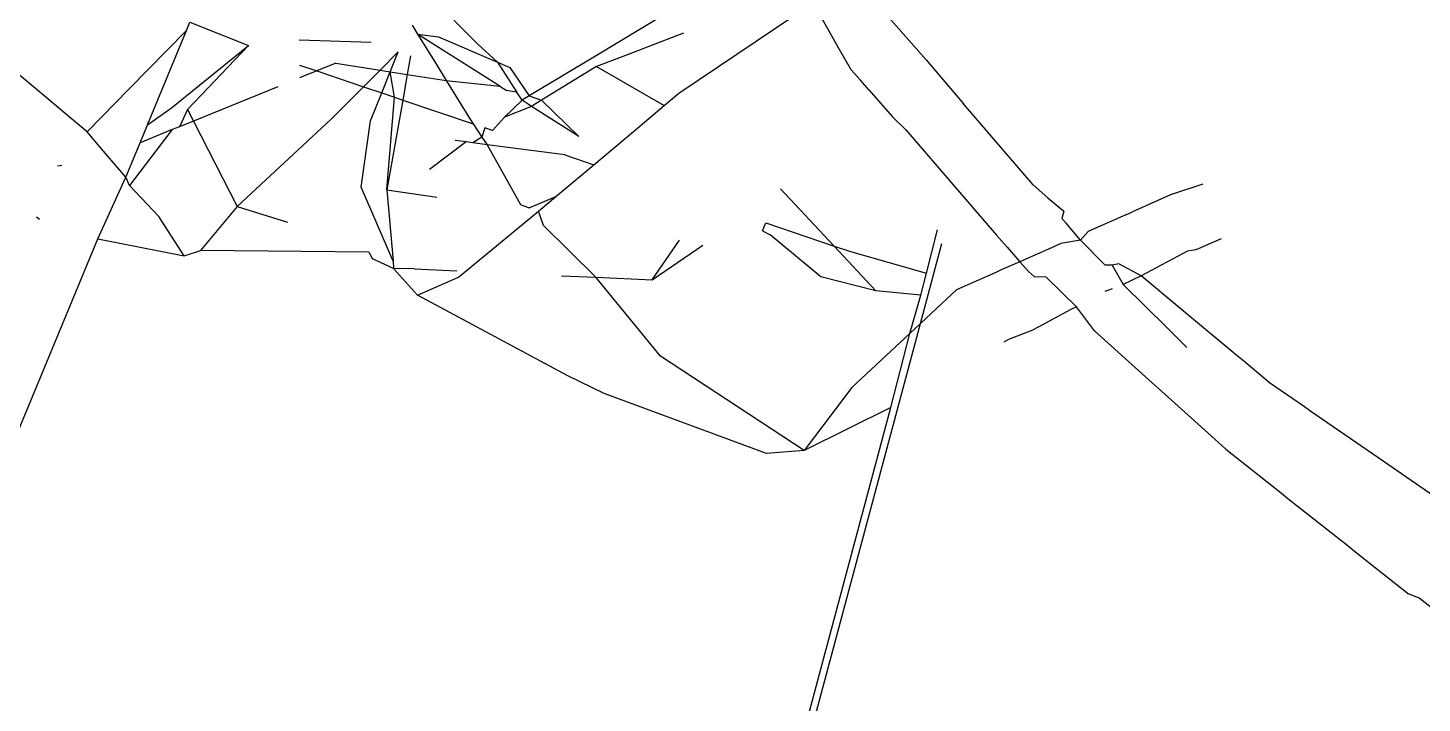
# Model space of a CAD drawing. Header units: inches. Extents: x 3324238 to 135265466, y -1036581 to 20094598.
# Drawn here: x 3354733.3142 to 3354733.6695, y -519089.5497 to -519089.3776 of the extents above; entities that cross this region are included whole.
import ezdxf

# ---------------------------------------------------------------- set-up
doc = ezdxf.new("R2010")
doc.units = ezdxf.units.IN
doc.header["$MEASUREMENT"] = 0

msp = doc.modelspace()

# ---------------------------------------------------------------- linework, layer by layer
for p, q in [((3354733.42884, -519089.38178, 0.00267), (3354733.40244, -519089.35507, 0.00267)), ((3354733.54308, -519089.38577, 0.00267), (3354733.52761, -519089.36817, 0.00267)), ((3354733.48009, -519089.39427, 0.00267), (3354733.51429, -519089.37122, 0.00267)), ((3354733.52113, -519089.38329, 0.00267), (3354733.51429, -519089.37122, 0.00267)), ((3354733.47656, -519089.37413, 0.00267), (3354733.45882, -519089.38481, 0.00267)), ((3354733.34008, -519089.39319, 0.00267), (3354733.35464, -519089.3783, 0.00267)), ((3354733.3447, -519089.40232, 0.00267), (3354733.35464, -519089.3783, 0.00267)), ((3354733.35464, -519089.3783, 0.00267), (3354733.35551, -519089.37621, 0.00267)), ((3354733.35551, -519089.37621, 0.00267), (3354733.37042, -519089.38209, 0.00267)), ((3354733.41211, -519089.37696, 0.00267), (3354733.41351, -519089.37921, 0.00267)), ((3354733.48131, -519089.37901, 0.00267), (3354733.46429, -519089.38548, 0.00267)), ((3354733.3508, -519089.39798, 0.00267), (3354733.37042, -519089.38209, 0.00267)), ((3354733.37042, -519089.38209, 0.00267), (3354733.35492, -519089.39846, 0.00267)), ((3354733.40169, -519089.38135, 0.00267), (3354733.38338, -519089.38072, 0.00267)), ((3354733.41351, -519089.37921, 0.00267), (3354733.41831, -519089.38699, 0.00267)), ((3354733.41351, -519089.37921, 0.00267), (3354733.41884, -519089.37987, 0.00267)), ((3354733.43449, -519089.39247, 0.00267), (3354733.41351, -519089.37921, 0.00267)), ((3354733.41884, -519089.37987, 0.00267), (3354733.43389, -519089.38638, 0.00267)), ((3354733.42884, -519089.38178, 0.00267), (3354733.43389, -519089.38638, 0.00267)), ((3354733.31619, -519089.39311, 0.00267), (3354733.30496, -519089.38374, 0.00267)), ((3354733.4086, -519089.3837, 0.00267), (3354733.40395, -519089.38839, 0.00267)), ((3354733.40655, -519089.3888, 0.00267), (3354733.4086, -519089.3837, 0.00267)), ((3354733.41175, -519089.38476, 0.00267), (3354733.41091, -519089.38949, 0.00267)), ((3354733.45882, -519089.38481, 0.00267), (3354733.44192, -519089.39498, 0.00267)), ((3354733.46429, -519089.38548, 0.00267), (3354733.45913, -519089.38744, 0.00267)), ((3354733.52399, -519089.38833, 0.00267), (3354733.52113, -519089.38329, 0.00267)), ((3354733.54308, -519089.38577, 0.00267), (3354733.55265, -519089.39694, 0.00267)), ((3354733.38342, -519089.38709, 0.00267), (3354733.38786, -519089.3886, 0.00267)), ((3354733.38786, -519089.3886, 0.00267), (3354733.38344, -519089.39039, 0.00267)), ((3354733.39273, -519089.38662, 0.00267), (3354733.38786, -519089.3886, 0.00267)), ((3354733.38786, -519089.3886, 0.00267), (3354733.39976, -519089.39263, 0.00267)), ((3354733.39273, -519089.38662, 0.00267), (3354733.40395, -519089.38839, 0.00267)), ((3354733.40395, -519089.38839, 0.00267), (3354733.39976, -519089.39263, 0.00267)), ((3354733.40395, -519089.38839, 0.00267), (3354733.40655, -519089.3888, 0.00267)), ((3354733.40438, -519089.39419, 0.00267), (3354733.40655, -519089.3888, 0.00267)), ((3354733.40765, -519089.3953, 0.00267), (3354733.40655, -519089.3888, 0.00267)), ((3354733.40655, -519089.3888, 0.00267), (3354733.41091, -519089.38949, 0.00267)), ((3354733.41091, -519089.38949, 0.00267), (3354733.40975, -519089.39601, 0.00267)), ((3354733.41091, -519089.38949, 0.00267), (3354733.42083, -519089.39106, 0.00267)), ((3354733.41831, -519089.38699, 0.00267), (3354733.42083, -519089.39106, 0.00267)), ((3354733.43389, -519089.38638, 0.00267), (3354733.437, -519089.38773, 0.00267)), ((3354733.43389, -519089.38638, 0.00267), (3354733.43869, -519089.39389, 0.00267)), ((3354733.437, -519089.38773, 0.00267), (3354733.44192, -519089.39498, 0.00267)), ((3354733.45913, -519089.38744, 0.00267), (3354733.44513, -519089.39607, 0.00267)), ((3354733.45913, -519089.38744, 0.00267), (3354733.47637, -519089.3974, 0.00267)), ((3354733.52399, -519089.38833, 0.00267), (3354733.52633, -519089.39099, 0.00267)), ((3354733.31718, -519089.39394, 0.00267), (3354733.31619, -519089.39311, 0.00267)), ((3354733.32938, -519089.40413, 0.00267), (3354733.34008, -519089.39319, 0.00267)), ((3354733.37795, -519089.39262, 0.00267), (3354733.35641, -519089.40136, 0.00267)), ((3354733.39976, -519089.39263, 0.00267), (3354733.39155, -519089.40093, 0.00267)), ((3354733.39976, -519089.39263, 0.00267), (3354733.40438, -519089.39419, 0.00267)), ((3354733.42083, -519089.39106, 0.00267), (3354733.42702, -519089.40107, 0.00267)), ((3354733.42083, -519089.39106, 0.00267), (3354733.43449, -519089.39247, 0.00267)), ((3354733.43449, -519089.39247, 0.00267), (3354733.43607, -519089.39348, 0.00267)), ((3354733.52845, -519089.3934, 0.00267), (3354733.52633, -519089.39099, 0.00267)), ((3354733.32639, -519089.40163, 0.00267), (3354733.31718, -519089.39394, 0.00267)), ((3354733.40152, -519089.4013, 0.00267), (3354733.40438, -519089.39419, 0.00267)), ((3354733.40438, -519089.39419, 0.00267), (3354733.40765, -519089.3953, 0.00267)), ((3354733.40569, -519089.41893, 0.00267), (3354733.40765, -519089.3953, 0.00267)), ((3354733.40975, -519089.39601, 0.00267), (3354733.40569, -519089.41893, 0.00267)), ((3354733.40765, -519089.3953, 0.00267), (3354733.40975, -519089.39601, 0.00267)), ((3354733.40975, -519089.39601, 0.00267), (3354733.4277, -519089.40209, 0.00267)), ((3354733.44013, -519089.39606, 0.00267), (3354733.43568, -519089.40042, 0.00267)), ((3354733.43607, -519089.39348, 0.00267), (3354733.43869, -519089.39389, 0.00267)), ((3354733.44013, -519089.39606, 0.00267), (3354733.43869, -519089.39389, 0.00267)), ((3354733.44192, -519089.39498, 0.00267), (3354733.44013, -519089.39606, 0.00267)), ((3354733.44171, -519089.39708, 0.00267), (3354733.44013, -519089.39606, 0.00267)), ((3354733.44192, -519089.39498, 0.00267), (3354733.44513, -519089.39607, 0.00267)), ((3354733.44513, -519089.39607, 0.00267), (3354733.44259, -519089.39764, 0.00267)), ((3354733.44513, -519089.39607, 0.00267), (3354733.45464, -519089.40534, 0.00267)), ((3354733.47637, -519089.3974, 0.00267), (3354733.48009, -519089.39427, 0.00267)), ((3354733.52845, -519089.3934, 0.00267), (3354733.53448, -519089.40026, 0.00267)), ((3354733.3447, -519089.40232, 0.00267), (3354733.3508, -519089.39798, 0.00267)), ((3354733.35492, -519089.39846, 0.00267), (3354733.35286, -519089.40281, 0.00267)), ((3354733.35492, -519089.39846, 0.00267), (3354733.35641, -519089.40136, 0.00267)), ((3354733.44259, -519089.39764, 0.00267), (3354733.43568, -519089.40042, 0.00267)), ((3354733.44259, -519089.39764, 0.00267), (3354733.44171, -519089.39708, 0.00267)), ((3354733.45464, -519089.40534, 0.00267), (3354733.44259, -519089.39764, 0.00267)), ((3354733.46852, -519089.40399, 0.00267), (3354733.47637, -519089.3974, 0.00267)), ((3354733.53448, -519089.40026, 0.00267), (3354733.53789, -519089.40362, 0.00267)), ((3354733.57039, -519089.41766, 0.00267), (3354733.55265, -519089.39694, 0.00267)), ((3354733.32938, -519089.40413, 0.00267), (3354733.32639, -519089.40163, 0.00267)), ((3354733.35104, -519089.40354, 0.00267), (3354733.34017, -519089.41777, 0.00267)), ((3354733.34281, -519089.40689, 0.00267), (3354733.3447, -519089.40232, 0.00267)), ((3354733.35104, -519089.40354, 0.00267), (3354733.34281, -519089.40689, 0.00267)), ((3354733.35286, -519089.40281, 0.00267), (3354733.35104, -519089.40354, 0.00267)), ((3354733.35641, -519089.40136, 0.00267), (3354733.35286, -519089.40281, 0.00267)), ((3354733.35641, -519089.40136, 0.00267), (3354733.36757, -519089.42311, 0.00267)), ((3354733.39155, -519089.40093, 0.00267), (3354733.36757, -519089.42311, 0.00267)), ((3354733.39916, -519089.41823, 0.00267), (3354733.40152, -519089.4013, 0.00267)), ((3354733.42702, -519089.40107, 0.00267), (3354733.4277, -519089.40209, 0.00267)), ((3354733.4277, -519089.40209, 0.00267), (3354733.42993, -519089.40544, 0.00267)), ((3354733.4307, -519089.40311, 0.00267), (3354733.42993, -519089.40544, 0.00267)), ((3354733.43264, -519089.40377, 0.00267), (3354733.4307, -519089.40311, 0.00267)), ((3354733.43568, -519089.40042, 0.00267), (3354733.43264, -519089.40377, 0.00267)), ((3354733.53789, -519089.40362, 0.00267), (3354733.56104, -519089.43044, 0.00267)), ((3354733.33352, -519089.40901, 0.00267), (3354733.32938, -519089.40413, 0.00267)), ((3354733.33917, -519089.41567, 0.00267), (3354733.34281, -519089.40689, 0.00267)), ((3354733.42592, -519089.40668, 0.00267), (3354733.41656, -519089.41368, 0.00267)), ((3354733.42592, -519089.40668, 0.00267), (3354733.42312, -519089.40631, 0.00267)), ((3354733.42756, -519089.4069, 0.00267), (3354733.42592, -519089.40668, 0.00267)), ((3354733.42993, -519089.40544, 0.00267), (3354733.42756, -519089.4069, 0.00267)), ((3354733.43123, -519089.40739, 0.00267), (3354733.42756, -519089.4069, 0.00267)), ((3354733.42993, -519089.40544, 0.00267), (3354733.43123, -519089.40739, 0.00267)), ((3354733.43123, -519089.40739, 0.00267), (3354733.43978, -519089.42262, 0.00267)), ((3354733.45107, -519089.41001, 0.00267), (3354733.43123, -519089.40739, 0.00267)), ((3354733.4584, -519089.4125, 0.00267), (3354733.46852, -519089.40399, 0.00267)), ((3354733.33917, -519089.41567, 0.00267), (3354733.33352, -519089.40901, 0.00267)), ((3354733.45107, -519089.41001, 0.00267), (3354733.4584, -519089.4125, 0.00267)), ((3354733.32175, -519089.41282, 0.00267), (3354733.32285, -519089.41265, 0.00267)), ((3354733.44873, -519089.42062, 0.00267), (3354733.4584, -519089.4125, 0.00267)), ((3354733.33204, -519089.43134, 0.00267), (3354733.33917, -519089.41567, 0.00267)), ((3354733.34017, -519089.41777, 0.00267), (3354733.33917, -519089.41567, 0.00267)), ((3354733.34764, -519089.42567, 0.00267), (3354733.34017, -519089.41777, 0.00267)), ((3354733.57411, -519089.42097, 0.00267), (3354733.57039, -519089.41766, 0.00267)), ((3354733.61355, -519089.41743, 0.00267), (3354733.60536, -519089.4202, 0.00267)), ((3354733.40727, -519089.43703, 0.00267), (3354733.39916, -519089.41823, 0.00267)), ((3354733.40569, -519089.41893, 0.00267), (3354733.41847, -519089.42077, 0.00267)), ((3354733.40569, -519089.41893, 0.00267), (3354733.40727, -519089.43703, 0.00267)), ((3354733.44194, -519089.42346, 0.00267), (3354733.44873, -519089.42062, 0.00267)), ((3354733.44429, -519089.42436, 0.00267), (3354733.44873, -519089.42062, 0.00267)), ((3354733.50596, -519089.41865, 0.00267), (3354733.51962, -519089.43323, 0.00267)), ((3354733.57411, -519089.42097, 0.00267), (3354733.57818, -519089.42436, 0.00267)), ((3354733.60536, -519089.4202, 0.00267), (3354733.5957, -519089.42448, 0.00267)), ((3354733.36757, -519089.42311, 0.00267), (3354733.35823, -519089.43437, 0.00267)), ((3354733.36757, -519089.42311, 0.00267), (3354733.38037, -519089.42715, 0.00267)), ((3354733.42396, -519089.44119, 0.00267), (3354733.44429, -519089.42436, 0.00267)), ((3354733.43978, -519089.42262, 0.00267), (3354733.44194, -519089.42346, 0.00267)), ((3354733.44559, -519089.42796, 0.00267), (3354733.44429, -519089.42436, 0.00267)), ((3354733.57818, -519089.42436, 0.00267), (3354733.57769, -519089.42618, 0.00267)), ((3354733.59393, -519089.42527, 0.00267), (3354733.58435, -519089.42951, 0.00267)), ((3354733.59393, -519089.42527, 0.00267), (3354733.5957, -519089.42448, 0.00267)), ((3354733.3164, -519089.42575, 0.00267), (3354733.31721, -519089.42637, 0.00267)), ((3354733.35404, -519089.43574, 0.00267), (3354733.34764, -519089.42567, 0.00267)), ((3354733.44559, -519089.42796, 0.00267), (3354733.4589, -519089.44119, 0.00267)), ((3354733.50136, -519089.42937, 0.00267), (3354733.50223, -519089.42734, 0.00267)), ((3354733.50223, -519089.42734, 0.00267), (3354733.51962, -519089.43323, 0.00267)), ((3354733.57769, -519089.42618, 0.00267), (3354733.57875, -519089.42742, 0.00267)), ((3354733.58242, -519089.43171, 0.00267), (3354733.57875, -519089.42742, 0.00267)), ((3354732.62944, -519091.12947, 0.00267), (3354733.33204, -519089.43134, 0.00267)), ((3354733.33204, -519089.43134, 0.00267), (3354733.35404, -519089.43574, 0.00267)), ((3354733.47326, -519089.4418, 0.00267), (3354733.48028, -519089.43175, 0.00267)), ((3354733.50136, -519089.42937, 0.00267), (3354733.50332, -519089.43033, 0.00267)), ((3354733.51628, -519089.44105, 0.00267), (3354733.50332, -519089.43033, 0.00267)), ((3354733.54321, -519089.44017, 0.00267), (3354733.54599, -519089.42911, 0.00267)), ((3354733.56376, -519089.43354, 0.00267), (3354733.56104, -519089.43044, 0.00267)), ((3354733.58242, -519089.43171, 0.00267), (3354733.57738, -519089.4326, 0.00267)), ((3354733.58435, -519089.42951, 0.00267), (3354733.58242, -519089.43171, 0.00267)), ((3354733.58242, -519089.43171, 0.00267), (3354733.58868, -519089.43805, 0.00267)), ((3354733.61825, -519089.43142, 0.00267), (3354733.61184, -519089.43418, 0.00267)), ((3354733.35404, -519089.43574, 0.00267), (3354733.35823, -519089.43437, 0.00267)), ((3354733.40108, -519089.43476, 0.00267), (3354733.35823, -519089.43437, 0.00267)), ((3354733.40108, -519089.43476, 0.00267), (3354733.40208, -519089.43649, 0.00267)), ((3354733.47326, -519089.4418, 0.00267), (3354733.48622, -519089.43298, 0.00267)), ((3354733.51962, -519089.43323, 0.00267), (3354733.52378, -519089.43464, 0.00267)), ((3354733.51962, -519089.43323, 0.00267), (3354733.53031, -519089.44464, 0.00267)), ((3354733.52378, -519089.43464, 0.00267), (3354733.54321, -519089.44017, 0.00267)), ((3354733.54163, -519089.45297, 0.00267), (3354733.54709, -519089.43257, 0.00267)), ((3354733.56376, -519089.43354, 0.00267), (3354733.56699, -519089.43721, 0.00267)), ((3354733.57578, -519089.43332, 0.00267), (3354733.56699, -519089.43721, 0.00267)), ((3354733.57738, -519089.4326, 0.00267), (3354733.57578, -519089.43332, 0.00267)), ((3354733.6097, -519089.43454, 0.00267), (3354733.59789, -519089.44081, 0.00267)), ((3354733.61184, -519089.43418, 0.00267), (3354733.6097, -519089.43454, 0.00267)), ((3354733.40743, -519089.43896, 0.00267), (3354733.40208, -519089.43649, 0.00267)), ((3354733.40727, -519089.43703, 0.00267), (3354733.40743, -519089.43896, 0.00267)), ((3354733.40743, -519089.43896, 0.00267), (3354733.41354, -519089.44573, 0.00267)), ((3354733.41271, -519089.43904, 0.00267), (3354733.40743, -519089.43896, 0.00267)), ((3354733.41271, -519089.43904, 0.00267), (3354733.42352, -519089.43954, 0.00267)), ((3354733.56223, -519089.43932, 0.00267), (3354733.56088, -519089.43992, 0.00267)), ((3354733.56699, -519089.43721, 0.00267), (3354733.56223, -519089.43932, 0.00267)), ((3354733.56699, -519089.43721, 0.00267), (3354733.56918, -519089.43969, 0.00267)), ((3354733.5905, -519089.43805, 0.00267), (3354733.58868, -519089.43805, 0.00267)), ((3354733.5922, -519089.43774, 0.00267), (3354733.5905, -519089.43805, 0.00267)), ((3354733.5905, -519089.43805, 0.00267), (3354733.59328, -519089.44301, 0.00267)), ((3354733.59789, -519089.44081, 0.00267), (3354733.5922, -519089.43774, 0.00267)), ((3354733.41354, -519089.44573, 0.00267), (3354733.42396, -519089.44119, 0.00267)), ((3354733.45023, -519089.44079, 0.00267), (3354733.4589, -519089.44119, 0.00267)), ((3354733.4589, -519089.44119, 0.00267), (3354733.47326, -519089.4418, 0.00267)), ((3354733.47541, -519089.46128, 0.00267), (3354733.4589, -519089.44119, 0.00267)), ((3354733.53031, -519089.44464, 0.00267), (3354733.51628, -519089.44105, 0.00267)), ((3354733.54173, -519089.4457, 0.00267), (3354733.54321, -519089.44017, 0.00267)), ((3354733.56088, -519089.43992, 0.00267), (3354733.55084, -519089.44437, 0.00267)), ((3354733.57069, -519089.44105, 0.00267), (3354733.56918, -519089.43969, 0.00267)), ((3354733.57369, -519089.44111, 0.00267), (3354733.57069, -519089.44105, 0.00267)), ((3354733.58136, -519089.44868, 0.00267), (3354733.57369, -519089.44111, 0.00267)), ((3354733.59789, -519089.44081, 0.00267), (3354733.59328, -519089.44301, 0.00267)), ((3354733.59328, -519089.44301, 0.00267), (3354733.60447, -519089.45404, 0.00267)), ((3354733.60763, -519089.44893, 0.00267), (3354733.59789, -519089.44081, 0.00267)), ((3354733.45183, -519089.4663, 0.00267), (3354733.41354, -519089.44573, 0.00267)), ((3354733.54173, -519089.4457, 0.00267), (3354733.53031, -519089.44464, 0.00267)), ((3354733.53892, -519089.45549, 0.00267), (3354733.54173, -519089.4457, 0.00267)), ((3354733.54963, -519089.4455, 0.00267), (3354733.54163, -519089.45297, 0.00267)), ((3354733.55084, -519089.44437, 0.00267), (3354733.54963, -519089.4455, 0.00267)), ((3354733.58871, -519089.44475, 0.00267), (3354733.59054, -519089.44405, 0.00267)), ((3354733.57993, -519089.44937, 0.00267), (3354733.57179, -519089.4538, 0.00267)), ((3354733.58136, -519089.44868, 0.00267), (3354733.57993, -519089.44937, 0.00267)), ((3354733.58601, -519089.45485, 0.00267), (3354733.58136, -519089.44868, 0.00267)), ((3354733.62235, -519089.46122, 0.00267), (3354733.60763, -519089.44893, 0.00267)), ((3354733.06605, -519091.22885, 0.00267), (3354733.54163, -519089.45297, 0.00267)), ((3354733.54163, -519089.45297, 0.00267), (3354733.53892, -519089.45549, 0.00267)), ((3354733.53892, -519089.45549, 0.00267), (3354733.52414, -519089.46928, 0.00267)), ((3354733.53408, -519089.47435, 0.00267), (3354733.53892, -519089.45549, 0.00267)), ((3354733.56408, -519089.45701, 0.00267), (3354733.56292, -519089.45772, 0.00267)), ((3354733.57004, -519089.45473, 0.00267), (3354733.56408, -519089.45701, 0.00267)), ((3354733.57179, -519089.4538, 0.00267), (3354733.57004, -519089.45473, 0.00267)), ((3354733.60071, -519089.46809, 0.00267), (3354733.58601, -519089.45485, 0.00267)), ((3354733.60447, -519089.45404, 0.00267), (3354733.6059, -519089.45549, 0.00267)), ((3354733.6059, -519089.45549, 0.00267), (3354733.60947, -519089.4591, 0.00267)), ((3354733.51205, -519089.48528, 0.00267), (3354733.47541, -519089.46128, 0.00267)), ((3354733.62391, -519089.46251, 0.00267), (3354733.62235, -519089.46122, 0.00267)), ((3354733.63059, -519089.46809, 0.00267), (3354733.62391, -519089.46251, 0.00267)), ((3354733.46108, -519089.47077, 0.00267), (3354733.45183, -519089.4663, 0.00267)), ((3354733.50246, -519089.48606, 0.00267), (3354733.46108, -519089.47077, 0.00267)), ((3354733.52414, -519089.46928, 0.00267), (3354733.51205, -519089.48528, 0.00267)), ((3354733.60223, -519089.46946, 0.00267), (3354733.60071, -519089.46809, 0.00267)), ((3354733.61666, -519089.48245, 0.00267), (3354733.60223, -519089.46946, 0.00267)), ((3354733.63947, -519089.47421, 0.00267), (3354733.63059, -519089.46809, 0.00267)), ((3354733.06445, -519091.22723, 0.00267), (3354733.53408, -519089.47435, 0.00267)), ((3354733.53408, -519089.47435, 0.00267), (3354733.51205, -519089.48528, 0.00267)), ((3354733.64111, -519089.47534, 0.00267), (3354733.63947, -519089.47421, 0.00267)), ((3354733.65685, -519089.48619, 0.00267), (3354733.64111, -519089.47534, 0.00267)), ((3354733.51205, -519089.48528, 0.00267), (3354733.50246, -519089.48606, 0.00267)), ((3354733.61946, -519089.48498, 0.00267), (3354733.61666, -519089.48245, 0.00267)), ((3354733.61946, -519089.48498, 0.00267), (3354733.63359, -519089.49616, 0.00267)), ((3354733.65846, -519089.4873, 0.00267), (3354733.65685, -519089.48619, 0.00267)), ((3354733.67357, -519089.49771, 0.00267), (3354733.65846, -519089.4873, 0.00267)), ((3354733.63359, -519089.49616, 0.00267), (3354733.63528, -519089.49751, 0.00267)), ((3354733.63528, -519089.49751, 0.00267), (3354733.65057, -519089.50962, 0.00267)), ((3354733.65057, -519089.50962, 0.00267), (3354733.65224, -519089.51094, 0.00267)), ((3354733.65224, -519089.51094, 0.00267), (3354733.66598, -519089.52182, 0.00267)), ((3354733.6687, -519089.52294, 0.00267), (3354733.66598, -519089.52182, 0.00267)), ((3354733.6822, -519089.53362, 0.00267), (3354733.6687, -519089.52294, 0.00267))]:
    msp.add_line(p, q)

doc.saveas('drawing.dxf')
